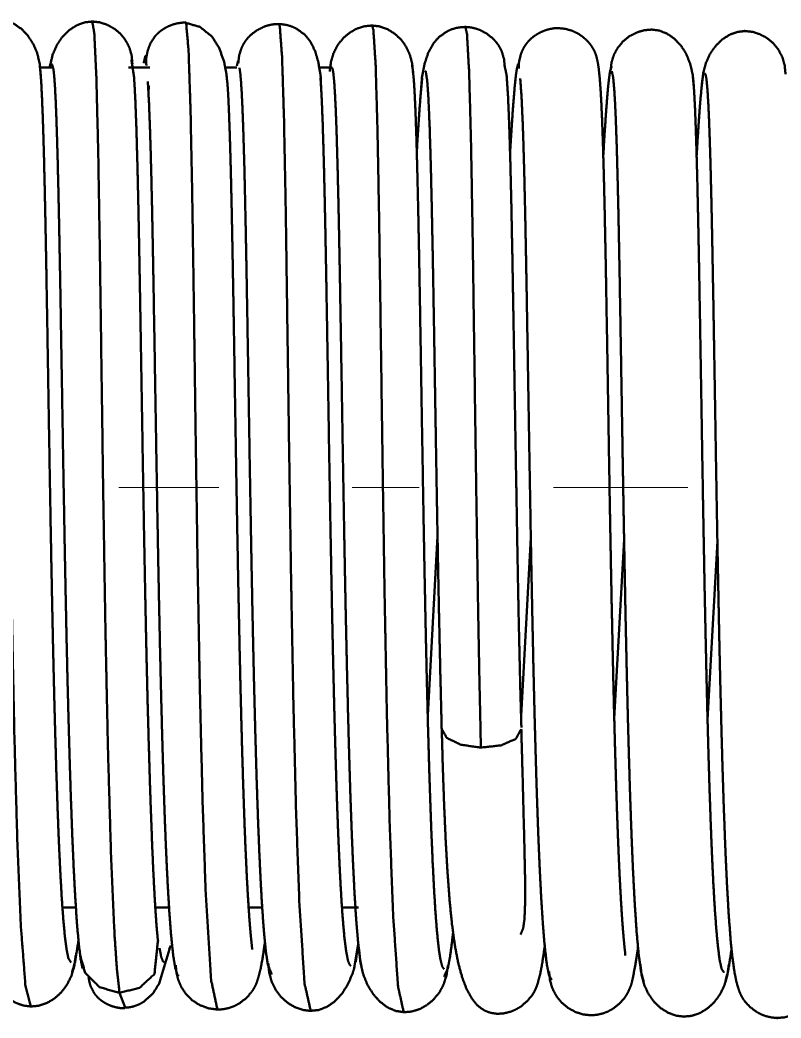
# Paper-space layout 'Layout1' of a CAD drawing. Header units: millimetres. Extents: x 0 to 420, y 0 to 297.
# Drawn here: x 193.05 to 198.76, y 237.73 to 245.21 of the extents above; entities that cross this region are included whole.
import ezdxf

# ---------------------------------------------------------------- set-up
doc = ezdxf.new("R2010")
doc.units = ezdxf.units.MM
doc.layers.add('170', color=7, linetype='Continuous', true_color=0xffffff)

psp = doc.layouts.get("Layout1")

# ---------------------------------------------------------------- linework, layer by layer
at = {"layer": '170', "color": 155, "linetype": 'Continuous', "lineweight": 50}
for p, q in [((193.2971, 244.8556), (193.2002, 244.8556)), ((193.2971, 244.8556), (193.2002, 244.8556)), ((194.0247, 244.8556), (193.8637, 244.8556)), ((194.0247, 244.8556), (193.8637, 244.8556)), ((194.6769, 244.8556), (194.5878, 244.8556)), ((194.6769, 244.8556), (194.5878, 244.8556)), ((195.3936, 244.8556), (195.2921, 244.8556)), ((195.3936, 244.8556), (195.2921, 244.8556)), ((195.3835, 244.8806), (195.3754, 244.8423)), ((194.0172, 244.7169), (194.015, 244.6616)), ((196.1833, 241.3407), (196.1093, 239.9981)), ((196.8094, 239.9928), (196.8832, 241.3296)), ((197.5087, 239.9716), (197.5829, 241.3146)), ((198.2088, 239.964), (198.2827, 241.3031)), ((193.3694, 238.5556), (193.4705, 238.5556)), ((193.3694, 238.5556), (193.4705, 238.5556)), ((194.0655, 238.5556), (194.1687, 238.5556)), ((194.0655, 238.5556), (194.1687, 238.5556)), ((194.7658, 238.5556), (194.8686, 238.5556)), ((194.7658, 238.5556), (194.8686, 238.5556)), ((195.4666, 238.5556), (195.591, 238.5556)), ((195.4666, 238.5556), (195.591, 238.5556)), ((194.1694, 238.245), (194.1822, 238.2691)), ((195.5573, 238.0994), (195.5884, 238.282)), ((195.5687, 238.1474), (195.5829, 238.2541)), ((193.7966, 237.9144), (193.8387, 237.8037))]:
    psp.add_line(p, q, dxfattribs=at)
at = {"layer": '170', "color": 193, "linetype": 'Continuous', "lineweight": 13}
for p, q in [((194.5412, 241.7056), (193.7912, 241.7056)), ((194.5412, 241.7056), (193.7912, 241.7056)), ((196.0454, 241.7056), (195.5412, 241.7056)), ((196.0454, 241.7056), (195.5412, 241.7056)), ((198.062, 241.7056), (197.0537, 241.7056)), ((198.062, 241.7056), (197.0537, 241.7056))]:
    psp.add_line(p, q, dxfattribs=at)
at = {"layer": '170', "color": 155, "linetype": 'Continuous', "lineweight": 50}
for points, knots in [([(193.2052, 244.7969), (193.1979, 244.8826), (193.1798, 244.9602), (193.15, 245.0317), (193.1101, 245.0933), (193.0612, 245.1438), (193.0067, 245.1806), (192.9484, 245.2032), (192.8863, 245.211)], [0, 0, 0.14893, 0.286873, 0.420994, 0.547855, 0.669622, 0.783444, 0.891757, 1, 1]), ([(193.1316, 237.8115), (193.0913, 237.9661), (193.0563, 238.4193), (193.0298, 239.0567), (193.0075, 239.8622), (192.989, 240.7783), (192.9737, 241.7461), (192.9482, 243.5706), (192.9357, 244.2966), (192.922, 244.8343), (192.9059, 245.1455), (192.8926, 245.211)], [0, 0, 0.021573, 0.082909, 0.16902, 0.277769, 0.401439, 0.532069, 0.778331, 0.876327, 0.94892, 0.990974, 1, 1]), ([(193.5976, 245.1998), (193.5354, 245.193), (193.4764, 245.1716), (193.4208, 245.1359), (193.3704, 245.0865), (193.3288, 245.0262), (193.2968, 244.9559), (193.2731, 244.8589)], [0, 0, 0.122256, 0.244758, 0.373631, 0.511351, 0.654402, 0.805207, 1, 1]), ([(193.8935, 244.8817), (193.8877, 244.9454), (193.871, 245.0041), (193.8426, 245.0587), (193.8042, 245.1066), (193.7568, 245.1462), (193.7038, 245.1753), (193.6471, 245.1933), (193.5865, 245.2)], [0, 0, 0.130373, 0.254843, 0.380243, 0.505364, 0.631187, 0.754552, 0.8758, 1, 1]), ([(193.7966, 237.9144), (193.7774, 238.0907), (193.7597, 238.3458), (193.7327, 238.9599), (193.7099, 239.7477), (193.691, 240.6533), (193.6753, 241.6186), (193.6495, 243.4616), (193.6372, 244.2076), (193.6236, 244.7707), (193.6078, 245.1108), (193.5923, 245.2)], [0, 0, 0.02433, 0.059406, 0.143715, 0.251818, 0.376052, 0.508473, 0.761293, 0.863629, 0.940882, 0.987579, 1, 1]), ([(194.2978, 245.1917), (194.2617, 245.1906), (194.2257, 245.1849), (194.1926, 245.1755), (194.1607, 245.1626), (194.1314, 245.1466), (194.1054, 245.1287), (194.0813, 245.1079), (194.0615, 245.0866), (194.0281, 245.0347), (194.0096, 244.9852), (193.9966, 244.9242), (193.9984, 244.8686)], [0, 0, 0.072288, 0.145203, 0.214056, 0.282889, 0.349628, 0.412729, 0.476451, 0.534749, 0.658106, 0.763957, 0.888764, 1, 1]), ([(194.7911, 238.2407), (194.7917, 238.2468), (194.7883, 238.2831), (194.7817, 238.3461), (194.7767, 238.4017), (194.7716, 238.467), (194.7654, 238.5558), (194.7592, 238.6572), (194.752, 238.7883), (194.745, 238.9346), (194.7376, 239.1112), (194.7305, 239.3032), (194.724, 239.4969), (194.7179, 239.7014), (194.7124, 239.8982), (194.7071, 240.1023), (194.6985, 240.4712), (194.6904, 240.8547), (194.6843, 241.1668), (194.6741, 241.7357), (194.6651, 242.2723), (194.6553, 242.8673), (194.6502, 243.1704), (194.6445, 243.4884), (194.6387, 243.7821), (194.6331, 244.0327), (194.6271, 244.2581), (194.6211, 244.4402), (194.6148, 244.5976), (194.6116, 244.663), (194.6072, 244.7285), (194.5982, 244.8116), (194.5813, 244.8979), (194.5445, 245.0011), (194.4897, 245.0881), (194.4006, 245.1584), (194.2862, 245.1919)], [0, 0, 0.000862, 0.006002, 0.014912, 0.022757, 0.031983, 0.044501, 0.058789, 0.077259, 0.097872, 0.12274, 0.149772, 0.177039, 0.205812, 0.233511, 0.262243, 0.314149, 0.368114, 0.412037, 0.492086, 0.56759, 0.651304, 0.693951, 0.738696, 0.780024, 0.815287, 0.847008, 0.872639, 0.894805, 0.904025, 0.913253, 0.925009, 0.937383, 0.952805, 0.967267, 0.983237, 1, 1]), ([(194.2927, 245.1917), (194.2973, 245.1824), (194.3148, 244.9823), (194.3295, 244.5443), (194.3424, 243.8996), (194.3546, 243.0851), (194.3673, 242.1608), (194.3816, 241.1925), (194.3986, 240.2451), (194.419, 239.3809), (194.4435, 238.6613), (194.4836, 238.014), (194.5314, 237.7885)], [0, 0, 0.001394, 0.028499, 0.087621, 0.17461, 0.284498, 0.409198, 0.539847, 0.667671, 0.784289, 0.881419, 0.968911, 1, 1]), ([(194.9973, 245.1807), (194.9676, 245.1801), (194.9383, 245.1765), (194.9093, 245.1699), (194.881, 245.1604), (194.8276, 245.1336), (194.7802, 245.0974), (194.7594, 245.0761), (194.741, 245.0528), (194.7252, 245.0277), (194.7121, 245.0012), (194.6943, 244.9452), (194.6877, 244.8852)], [0, 0, 0.062536, 0.124522, 0.187012, 0.249731, 0.375225, 0.500571, 0.562993, 0.625363, 0.687666, 0.749821, 0.873198, 1, 1]), ([(195.3106, 244.6751), (195.306, 244.7904), (195.2878, 244.8977), (195.265, 244.9768), (195.2281, 245.0507), (195.1865, 245.101), (195.1246, 245.1458), (195.0943, 245.1603), (195.0586, 245.1718), (195.0245, 245.1778), (194.9862, 245.1809)], [0, 0, 0.170952, 0.332256, 0.454159, 0.576548, 0.673247, 0.786474, 0.836275, 0.891765, 0.943071, 1, 1]), ([(194.9919, 245.1809), (194.9995, 245.1615), (195.0166, 244.9314), (195.031, 244.4662), (195.0438, 243.7989), (195.0688, 242.0348), (195.0833, 241.0652), (195.1007, 240.1249), (195.1216, 239.2752), (195.1467, 238.5766), (195.1856, 237.9823), (195.2317, 237.7785)], [0, 0, 0.002807, 0.033936, 0.096733, 0.186776, 0.424789, 0.555605, 0.682485, 0.797156, 0.891467, 0.971813, 1, 1]), ([(195.6976, 245.1698), (195.6361, 245.1642), (195.578, 245.1461), (195.5233, 245.1156), (195.4739, 245.0733), (195.4332, 245.0215), (195.4023, 244.9615), (195.3829, 244.8965), (195.3742, 244.825)], [0, 0, 0.117937, 0.234138, 0.353783, 0.478057, 0.603833, 0.732741, 0.862373, 1, 1]), ([(195.9995, 244.8108), (195.9929, 244.8839), (195.9754, 244.9507), (195.9462, 245.0125), (195.907, 245.0661), (195.8588, 245.1104), (195.805, 245.1428), (195.7474, 245.1627), (195.686, 245.1699)], [0, 0, 0.138995, 0.269572, 0.399015, 0.524791, 0.648715, 0.76764, 0.883088, 1, 1]), ([(195.6919, 245.1699), (195.7016, 245.1369), (195.7184, 244.8771), (195.7325, 244.385), (195.7452, 243.6958), (195.7703, 241.9082), (195.7851, 240.9384), (195.8029, 240.0061), (195.8243, 239.1717), (195.8499, 238.4947), (195.8865, 237.9623), (195.9293, 237.7687)], [0, 0, 0.004645, 0.039777, 0.106202, 0.199227, 0.440475, 0.571352, 0.697187, 0.809812, 0.901233, 0.973251, 1, 1]), ([(196.3972, 245.1587), (196.3589, 245.1567), (196.3245, 245.1515), (196.2886, 245.141), (196.2578, 245.1272), (196.1949, 245.0843), (196.1517, 245.0354), (196.1127, 244.9643), (196.0877, 244.8884), (196.0668, 244.7867), (196.0588, 244.6781)], [0, 0, 0.058203, 0.110857, 0.16758, 0.218757, 0.334361, 0.433235, 0.556217, 0.677333, 0.834821, 1, 1]), ([(196.6874, 244.854), (196.6826, 244.9143), (196.6663, 244.9708), (196.654, 244.9977), (196.6389, 245.0233), (196.6211, 245.0471), (196.6009, 245.069), (196.5546, 245.1067), (196.5019, 245.1351), (196.4738, 245.1454), (196.445, 245.1529), (196.4158, 245.1574), (196.386, 245.1589)], [0, 0, 0.126846, 0.250177, 0.312299, 0.374576, 0.436977, 0.499391, 0.624774, 0.750231, 0.812976, 0.875464, 0.937441, 1, 1]), ([(196.3917, 245.1588), (196.4037, 245.1086), (196.4201, 244.8194), (196.434, 244.3011), (196.4465, 243.5905), (196.4719, 241.781), (196.487, 240.8121), (196.4971, 240.2695), (196.5083, 239.7538)], [0, 0, 0.009547, 0.063123, 0.159, 0.290419, 0.625068, 0.804246, 0.904609, 1, 1]), ([(197.0971, 245.15), (197.061, 245.149), (197.025, 245.1432), (196.992, 245.1339), (196.9598, 245.1208), (196.9309, 245.1053), (196.9042, 245.0871), (196.8805, 245.067), (196.8598, 245.0454), (196.8418, 245.0221), (196.8274, 244.9985), (196.8155, 244.9732), (196.8066, 244.9485), (196.7942, 244.8948), (196.7936, 244.8462)], [0, 0, 0.074919, 0.150441, 0.221422, 0.293386, 0.361411, 0.428318, 0.492784, 0.55462, 0.615639, 0.672908, 0.730926, 0.785234, 0.899418, 1, 1]), ([(197.5916, 238.195), (197.5919, 238.203), (197.5903, 238.219), (197.5875, 238.2424), (197.5834, 238.2815), (197.5789, 238.3303), (197.5729, 238.4025), (197.5667, 238.4875), (197.5594, 238.604), (197.552, 238.7369), (197.5438, 238.91), (197.5358, 239.1028), (197.5279, 239.3197), (197.5205, 239.5532), (197.514, 239.7789), (197.5078, 240.0148), (197.5024, 240.2353), (197.4973, 240.4621), (197.4892, 240.8512), (197.4816, 241.2494), (197.4762, 241.5445), (197.4667, 242.1056), (197.4567, 242.7148), (197.4477, 243.2385), (197.4443, 243.4225), (197.4404, 243.6174), (197.4365, 243.8014), (197.4321, 243.9899), (197.4275, 244.1629), (197.4228, 244.318), (197.4178, 244.4574), (197.4117, 244.5938), (197.4048, 244.7105), (197.3987, 244.7872), (197.3915, 244.8526), (197.3854, 244.8923), (197.3771, 244.9294), (197.372, 244.9467), (197.3653, 244.9652), (197.3627, 244.9716), (197.3589, 244.9798), (197.3535, 244.9901), (197.3465, 245.0024), (197.3342, 245.0211), (197.3192, 245.0402), (197.2962, 245.0645), (197.27, 245.0867), (197.233, 245.111), (197.1926, 245.13), (197.1411, 245.1445), (197.0859, 245.1502)], [0, 0, 0.001111, 0.003377, 0.00667, 0.012192, 0.019068, 0.029215, 0.041173, 0.057532, 0.076205, 0.100503, 0.12755, 0.157988, 0.190751, 0.222405, 0.255495, 0.286421, 0.318229, 0.372799, 0.42864, 0.470024, 0.548719, 0.634145, 0.707588, 0.73339, 0.760724, 0.786531, 0.812962, 0.837227, 0.858992, 0.878545, 0.89769, 0.914091, 0.924876, 0.934102, 0.939731, 0.945055, 0.947591, 0.950351, 0.95132, 0.952586, 0.954215, 0.956199, 0.95934, 0.962743, 0.96743, 0.972248, 0.978456, 0.984713, 0.992223, 1, 1]), ([(197.797, 245.1393), (197.7364, 245.1344), (197.6792, 245.1182), (197.6254, 245.0907), (197.5769, 245.0527), (197.5372, 245.0062), (197.5073, 244.9527), (197.4888, 244.8948), (197.4813, 244.8317)], [0, 0, 0.124509, 0.245916, 0.369519, 0.495407, 0.620537, 0.745783, 0.870039, 1, 1]), ([(198.1052, 244.7114), (198.0977, 244.7997), (198.0796, 244.8798), (198.0497, 244.9536), (198.0097, 245.0173), (197.9607, 245.0696), (197.9061, 245.1079), (197.8477, 245.1313), (197.7855, 245.1395)], [0, 0, 0.150345, 0.289536, 0.424702, 0.552143, 0.673811, 0.786862, 0.89366, 1, 1]), ([(198.497, 245.1285), (198.4348, 245.1219), (198.3759, 245.101), (198.3205, 245.066), (198.2702, 245.0174), (198.2287, 244.9581), (198.1969, 244.8889), (198.1766, 244.8138), (198.1669, 244.7306)], [0, 0, 0.109569, 0.219058, 0.33401, 0.45647, 0.583436, 0.716835, 0.853266, 1, 1]), ([(198.7936, 244.8053), (198.7877, 244.8702), (198.7709, 244.9298), (198.7424, 244.9853), (198.7039, 245.0339), (198.6564, 245.0741), (198.6032, 245.1036), (198.5464, 245.1218), (198.4857, 245.1287)], [0, 0, 0.131436, 0.256664, 0.382564, 0.507773, 0.633354, 0.756191, 0.876713, 1, 1]), ([(193.9941, 244.9419), (193.9901, 244.939), (193.9779, 244.8878)], [0, 0, 0.08517, 1, 1]), ([(193.4332, 238.1419), (193.4136, 238.1731), (193.3999, 238.2388), (193.3867, 238.3399), (193.3743, 238.4734), (193.3626, 238.6399), (193.3517, 238.8356), (193.3414, 239.0598), (193.3318, 239.3065), (193.3228, 239.5752), (193.3144, 239.8589), (193.3065, 240.1587), (193.2992, 240.4668), (193.2924, 240.7852), (193.286, 241.1062), (193.28, 241.431), (193.269, 242.0717), (193.2589, 242.6844), (193.2494, 243.2481), (193.2448, 243.5047), (193.2401, 243.7446), (193.2354, 243.9631), (193.2306, 244.1624), (193.2257, 244.3387), (193.2206, 244.4942), (193.2155, 244.6255), (193.21, 244.7339), (193.2044, 244.8167), (193.1984, 244.8763)], [0, 0, 0.005465, 0.015413, 0.030536, 0.050402, 0.075145, 0.104198, 0.137475, 0.174073, 0.213917, 0.255996, 0.30045, 0.346139, 0.39335, 0.440936, 0.489096, 0.584085, 0.674918, 0.758497, 0.796532, 0.832104, 0.864499, 0.894045, 0.920195, 0.943256, 0.962734, 0.978822, 0.991123, 1, 1]), ([(193.2899, 244.8805), (193.3013, 244.8426), (193.307, 244.7883), (193.3125, 244.7106), (193.3179, 244.6071), (193.323, 244.481), (193.3281, 244.3292), (193.3329, 244.1562), (193.3377, 243.9581), (193.3425, 243.7402), (193.3472, 243.498), (193.352, 243.2384), (193.3618, 242.6603), (193.3723, 242.0238), (193.384, 241.3515), (193.3906, 241.0079), (193.3975, 240.6692), (193.405, 240.3313), (193.4132, 240.0058), (193.422, 239.6883), (193.4315, 239.3903), (193.4418, 239.109), (193.4528, 238.8547), (193.4648, 238.627), (193.4776, 238.4347), (193.4915, 238.2775), (193.5062, 238.16)], [0, 0, 0.00588, 0.013995, 0.025569, 0.040978, 0.059735, 0.082321, 0.108045, 0.137513, 0.169912, 0.205917, 0.244522, 0.330477, 0.4251, 0.525067, 0.57615, 0.626512, 0.67676, 0.725161, 0.772375, 0.816699, 0.858552, 0.896387, 0.930291, 0.958938, 0.982395, 1, 1]), ([(194.0867, 238.3009), (194.0856, 238.3071), (194.0844, 238.3145), (194.0773, 238.3837), (194.0697, 238.4858), (194.0624, 238.6016), (194.055, 238.7349), (194.0479, 238.8819), (194.0409, 239.0462), (194.0282, 239.3921), (194.0162, 239.7818), (194.0107, 239.9812), (194.0054, 240.1877), (193.9998, 240.4246), (193.9945, 240.6679), (193.9888, 240.9454), (193.9778, 241.5412), (193.9667, 242.1954), (193.9554, 242.8797), (193.9497, 243.2137), (193.9436, 243.5501), (193.9374, 243.8572), (193.9305, 244.151), (193.9233, 244.4028), (193.9152, 244.6212), (193.9063, 244.7815), (193.8858, 244.9127)], [0, 0, 0.000944, 0.002082, 0.012599, 0.028068, 0.045598, 0.065775, 0.088015, 0.112867, 0.165179, 0.224113, 0.254258, 0.285473, 0.321287, 0.358062, 0.400023, 0.490071, 0.588956, 0.692399, 0.742874, 0.793725, 0.840157, 0.884561, 0.92263, 0.955667, 0.979924, 1, 1]), ([(194.6902, 244.9063), (194.6855, 244.9009), (194.6771, 244.8661)], [0, 0, 0.166595, 1, 1]), ([(194.697, 244.8528), (194.7027, 244.8134), (194.7081, 244.7537), (194.7134, 244.6708), (194.7185, 244.5672), (194.7235, 244.4401), (194.7283, 244.2932), (194.7331, 244.1226), (194.7377, 243.9328), (194.7423, 243.7193), (194.7468, 243.4881), (194.7515, 243.2341), (194.7609, 242.6778), (194.7709, 242.0669), (194.782, 241.4205), (194.7881, 241.0927), (194.7946, 240.7609), (194.8016, 240.4362), (194.8092, 240.1137), (194.8173, 239.8048), (194.8261, 239.5058), (194.8355, 239.2274), (194.8458, 238.9678), (194.8567, 238.7366), (194.8686, 238.5329), (194.8812, 238.3636), (194.8948, 238.227), (194.9091, 238.1289), (194.9392, 238.0523)], [0, 0, 0.005838, 0.014639, 0.026836, 0.04207, 0.060742, 0.082324, 0.107382, 0.135254, 0.166604, 0.200547, 0.237847, 0.319528, 0.409221, 0.504144, 0.552268, 0.600993, 0.648679, 0.696042, 0.741408, 0.785311, 0.826215, 0.864354, 0.898335, 0.928293, 0.953213, 0.973377, 0.987923, 1, 1]), ([(195.3892, 244.8556), (195.3957, 244.8434), (195.4017, 244.8085), (195.4073, 244.7512), (195.4128, 244.6694), (195.418, 244.5655), (195.4231, 244.4369), (195.428, 244.2873), (195.4329, 244.1129), (195.4376, 243.9184), (195.4424, 243.6994), (195.447, 243.462), (195.4518, 243.2009), (195.4614, 242.6289), (195.4717, 242.0014), (195.4832, 241.3392), (195.4894, 241.0046), (195.4962, 240.6671), (195.5035, 240.3378), (195.5114, 240.0122), (195.5198, 239.7018), (195.5289, 239.4034), (195.5388, 239.1274), (195.5495, 238.8727), (195.5608, 238.6485), (195.5732, 238.4544), (195.5864, 238.2972), (195.6005, 238.1756), (195.6153, 238.0936)], [0, 0, 0.002033, 0.007264, 0.015774, 0.027887, 0.04324, 0.062253, 0.084369, 0.110143, 0.138884, 0.171233, 0.206313, 0.244881, 0.329395, 0.422102, 0.519925, 0.569358, 0.619233, 0.667888, 0.715993, 0.761853, 0.805962, 0.846759, 0.884416, 0.917566, 0.946302, 0.9696, 0.987681, 1, 1]), ([(196.2317, 238.0932), (196.2177, 238.1132), (196.2043, 238.1661), (196.1915, 238.2513), (196.1792, 238.3684), (196.1677, 238.5149), (196.1567, 238.691), (196.1464, 238.8942), (196.1366, 239.1232), (196.1275, 239.3738), (196.119, 239.6442), (196.1109, 239.9298), (196.1034, 240.2298), (196.0963, 240.5388), (196.0897, 240.8567), (196.0834, 241.1783), (196.0776, 241.5026), (196.0667, 242.1441), (196.0566, 242.7583), (196.0469, 243.3231), (196.0421, 243.5798), (196.0372, 243.8179), (196.0323, 244.0343), (196.0272, 244.229), (196.022, 244.3998), (196.0165, 244.5469), (196.0109, 244.6682), (196.0049, 244.7631), (195.9986, 244.8298), (195.992, 244.8695)], [0, 0, 0.00359, 0.011627, 0.024329, 0.041669, 0.063315, 0.089314, 0.119296, 0.153062, 0.190001, 0.229856, 0.271949, 0.316155, 0.361694, 0.408546, 0.455924, 0.503714, 0.598237, 0.688727, 0.771945, 0.809776, 0.844862, 0.876748, 0.905438, 0.930615, 0.952306, 0.970189, 0.984207, 0.994074, 1, 1]), ([(196.812, 239.9052), (196.8071, 240.0799), (196.8023, 240.261), (196.7925, 240.6968), (196.7836, 241.1536), (196.7673, 242.092), (196.7522, 243.0033), (196.7447, 243.4251), (196.7372, 243.8053), (196.7292, 244.1432), (196.7208, 244.4238), (196.7115, 244.6458), (196.7014, 244.7957), (196.6849, 244.8742)], [0, 0, 0.035151, 0.071598, 0.159263, 0.251147, 0.439898, 0.62322, 0.70805, 0.784529, 0.852515, 0.908971, 0.953667, 0.983875, 1, 1]), ([(196.7907, 244.8831), (196.7882, 244.8818), (196.7793, 244.8529), (196.7698, 244.7874), (196.7605, 244.6956), (196.7507, 244.575), (196.7412, 244.4396), (196.7313, 244.2817), (196.7269, 244.2059)], [0, 0, 0.004186, 0.048502, 0.145377, 0.280625, 0.458054, 0.656834, 0.888785, 1, 1]), ([(197.4894, 244.8614), (197.4779, 244.8297), (197.4706, 244.7809), (197.4629, 244.7105), (197.4547, 244.6166), (197.446, 244.5015), (197.4368, 244.362), (197.427, 244.2013), (197.4266, 244.1934)], [0, 0, 0.050292, 0.12366, 0.228901, 0.369085, 0.540851, 0.748782, 0.988236, 1, 1]), ([(196.0904, 244.8295), (196.0947, 244.8239), (196.1054, 244.7557), (196.1152, 244.6124), (196.124, 244.4014), (196.1323, 244.1269), (196.1399, 243.8023), (196.1474, 243.4283), (196.1546, 243.0194), (196.1694, 242.1244), (196.1773, 241.6569), (196.1855, 241.1951), (196.1944, 240.7398), (196.2039, 240.3091), (196.2141, 239.8925)], [0, 0, 0.001432, 0.015403, 0.044476, 0.087224, 0.142804, 0.208515, 0.28423, 0.367013, 0.548183, 0.64281, 0.736292, 0.828472, 0.915648, 1, 1]), ([(197.4904, 244.827), (197.5011, 244.7775), (197.5109, 244.6622), (197.5192, 244.4991), (197.5268, 244.2844), (197.5334, 244.051), (197.5397, 243.7814), (197.5451, 243.5135), (197.5505, 243.2226), (197.5599, 242.6684), (197.5682, 242.161), (197.5718, 241.9443), (197.5785, 241.55), (197.5845, 241.2183), (197.5912, 240.8649), (197.5952, 240.6689), (197.6003, 240.4303), (197.6057, 240.1967), (197.6124, 239.9267), (197.6196, 239.6673), (197.6283, 239.3823), (197.6377, 239.1175), (197.6491, 238.8449), (197.6613, 238.6061), (197.676, 238.3812), (197.6918, 238.2056), (197.7104, 238.0709), (197.7303, 237.9993)], [0, 0, 0.007402, 0.024329, 0.048212, 0.079634, 0.113799, 0.153242, 0.192435, 0.234999, 0.316074, 0.390291, 0.421997, 0.479682, 0.528212, 0.579918, 0.60859, 0.643501, 0.67767, 0.717182, 0.755141, 0.79684, 0.835599, 0.875502, 0.910485, 0.943455, 0.96924, 0.989129, 1, 1]), ([(198.3321, 238.0678), (198.3143, 238.0937), (198.3005, 238.1562), (198.2874, 238.2546), (198.275, 238.3851), (198.2632, 238.5477), (198.2521, 238.7384), (198.2417, 238.9579), (198.2321, 239.201), (198.223, 239.4671), (198.2146, 239.7493), (198.2067, 240.0478), (198.1994, 240.3551), (198.1925, 240.6728), (198.186, 240.9927), (198.18, 241.3169), (198.1743, 241.6378), (198.1638, 242.2673), (198.154, 242.8602), (198.1446, 243.3976), (198.14, 243.641), (198.1353, 243.8622), (198.1305, 244.0639), (198.1256, 244.2423), (198.1206, 244.3996), (198.1154, 244.5331), (198.11, 244.6442), (198.1044, 244.7306), (198.0986, 244.7946)], [0, 0, 0.00465, 0.014158, 0.028888, 0.048338, 0.07254, 0.100883, 0.133497, 0.169601, 0.209113, 0.251013, 0.295322, 0.340941, 0.388098, 0.435585, 0.483715, 0.531343, 0.62478, 0.712771, 0.792537, 0.828659, 0.861502, 0.891441, 0.917927, 0.941287, 0.961112, 0.97762, 0.990466, 1, 1]), ([(198.176, 244.8068), (198.1632, 244.7018), (198.1493, 244.5376), (198.1414, 244.424), (198.1331, 244.2937), (198.1271, 244.1934)], [0, 0, 0.171852, 0.439638, 0.624519, 0.836741, 1, 1]), ([(198.1889, 244.8098), (198.1938, 244.8032), (198.2012, 244.764), (198.2081, 244.6904), (198.2141, 244.5924), (198.2199, 244.4672), (198.225, 244.3287), (198.2298, 244.1691), (198.2342, 244.0053), (198.2384, 243.8253), (198.2421, 243.6485), (198.2458, 243.4598), (198.2521, 243.1149), (198.2584, 242.7448), (198.2682, 242.145), (198.2758, 241.6904), (198.2847, 241.19), (198.2903, 240.8981), (198.2961, 240.6099), (198.3033, 240.286), (198.311, 239.9726), (198.3203, 239.6345), (198.3303, 239.3177), (198.3423, 238.9968), (198.3554, 238.7121), (198.3684, 238.4892), (198.3831, 238.2991), (198.3964, 238.1717), (198.4122, 238.0625), (198.4263, 237.9934), (198.4453, 237.9311), (198.454, 237.9099), (198.4648, 237.8876), (198.4765, 237.8673), (198.4942, 237.8434), (198.5287, 237.8077), (198.5754, 237.7722), (198.6089, 237.754), (198.6452, 237.7399), (198.6889, 237.7297), (198.7355, 237.7255)], [0, 0, 0.00113, 0.006625, 0.016791, 0.030305, 0.04754, 0.066613, 0.088581, 0.111124, 0.135895, 0.160222, 0.186189, 0.233653, 0.284572, 0.367113, 0.429662, 0.498527, 0.538693, 0.578343, 0.622929, 0.666058, 0.712594, 0.756201, 0.800375, 0.839586, 0.870301, 0.896546, 0.914162, 0.929346, 0.939047, 0.948002, 0.951157, 0.95457, 0.957784, 0.961893, 0.968721, 0.976786, 0.982032, 0.987382, 0.993555, 1, 1]), ([(194.0093, 244.7495), (194.0182, 244.5855), (194.0265, 244.3666), (194.0307, 244.225), (194.0348, 244.0679), (194.0391, 243.8877), (194.0432, 243.6922), (194.0475, 243.4721), (194.0517, 243.2382), (194.0606, 242.7118), (194.0703, 242.1241), (194.0812, 241.4904), (194.0873, 241.1592), (194.0937, 240.831), (194.1008, 240.4959), (194.1084, 240.1708), (194.1168, 239.8467), (194.1258, 239.5399), (194.1358, 239.244), (194.1464, 238.9745), (194.1583, 238.7276), (194.1709, 238.516), (194.1848, 238.336), (194.1995, 238.1973), (194.2155, 238.0989), (194.2323, 238.0485), (194.2425, 238.0422)], [0, 0, 0.024431, 0.057029, 0.07811, 0.101483, 0.128313, 0.1574, 0.190162, 0.224971, 0.303301, 0.390762, 0.485066, 0.534355, 0.583193, 0.633064, 0.681451, 0.729693, 0.775367, 0.819417, 0.859551, 0.896326, 0.927867, 0.954738, 0.975479, 0.990318, 0.998225, 1, 1]), ([(195.5314, 238.1203), (195.5247, 238.1231), (195.5106, 238.1565), (195.4971, 238.2263), (195.4844, 238.3294), (195.4722, 238.4656), (195.4608, 238.6314), (195.45, 238.8275), (195.4399, 239.0494), (195.4305, 239.2965), (195.4217, 239.5623), (195.4134, 239.8466), (195.4057, 240.1424), (195.3985, 240.451), (195.3918, 240.7645), (195.3855, 241.0849), (195.3795, 241.4045), (195.3686, 242.0391), (195.3587, 242.6464), (195.3493, 243.2066), (195.3446, 243.4643), (195.34, 243.7016), (195.3353, 243.9209), (195.3306, 244.1179), (195.3257, 244.2949), (195.3208, 244.4489), (195.3156, 244.5814), (195.3103, 244.6895), (195.3047, 244.776)], [0, 0, 0.001078, 0.006518, 0.017174, 0.032752, 0.053258, 0.078181, 0.10764, 0.140951, 0.178027, 0.21791, 0.260566, 0.304946, 0.351237, 0.398257, 0.446314, 0.494258, 0.58944, 0.680514, 0.764538, 0.803199, 0.838789, 0.871679, 0.901233, 0.927793, 0.950896, 0.970775, 0.987007, 1, 1]), ([(196.0678, 244.774), (196.0543, 244.6291), (196.0397, 244.4256), (196.0275, 244.2278)], [0, 0, 0.265666, 0.638181, 1, 1]), ([(196.8034, 244.7725), (196.8126, 244.6449), (196.8213, 244.46), (196.8257, 244.3358), (196.8299, 244.1954), (196.8343, 244.0317), (196.8385, 243.8517), (196.8428, 243.6465), (196.8471, 243.426), (196.8515, 243.1805), (196.8607, 242.6412), (196.8705, 242.0403), (196.8817, 241.3939), (196.8878, 241.0635), (196.8945, 240.7236), (196.9017, 240.391), (196.9096, 240.0565), (196.9181, 239.7366), (196.9274, 239.4245), (196.9375, 239.1361), (196.9486, 238.8672), (196.9606, 238.6313), (196.9737, 238.4245), (196.9877, 238.2575), (197.0029, 238.1283), (197.019, 238.0461), (197.0397, 238.0128)], [0, 0, 0.018896, 0.046235, 0.064589, 0.085329, 0.109511, 0.136097, 0.16641, 0.19899, 0.235248, 0.314902, 0.403646, 0.499118, 0.547919, 0.598128, 0.647256, 0.696673, 0.743931, 0.790034, 0.832652, 0.8724, 0.907281, 0.93789, 0.962638, 0.981843, 0.99421, 1, 1]), ([(196.2141, 239.8964), (196.2508, 239.8268), (196.3596, 239.775), (196.5083, 239.7538)], [0, 0, 0.225249, 0.569935, 1, 1]), ([(196.2148, 239.8964), (196.2181, 239.7651), (196.2216, 239.6379), (196.2319, 239.3357), (196.2443, 239.057), (196.2575, 238.8219), (196.2736, 238.6059), (196.2913, 238.4288), (196.3132, 238.2693), (196.3375, 238.1421), (196.3678, 238.0299), (196.4004, 237.9448), (196.4401, 237.8723), (196.4809, 237.8215), (196.5307, 237.7839), (196.5799, 237.7648), (196.6365, 237.7563)], [0, 0, 0.057384, 0.11301, 0.245181, 0.367088, 0.470003, 0.564651, 0.642449, 0.712812, 0.769405, 0.8202, 0.860045, 0.896161, 0.924641, 0.951909, 0.974994, 1, 1]), ([(196.5083, 239.7538), (196.5083, 239.7538), (196.6583, 239.7705), (196.7704, 239.819), (196.8116, 239.8925)], [0, 0, 0.000116, 0.422484, 0.764128, 1, 1]), ([(196.8058, 238.352), (196.8257, 238.3998), (196.8344, 238.4604), (196.8389, 238.5398), (196.8405, 238.6604), (196.8391, 238.8069), (196.8348, 239.0112), (196.8209, 239.5505), (196.8115, 239.8914)], [0, 0, 0.033538, 0.07313, 0.124674, 0.202762, 0.297617, 0.429931, 0.779204, 1, 1]), ([(196.2311, 238.0341), (196.2609, 238.1002), (196.2766, 238.1858), (196.2926, 238.3047), (196.3001, 238.3694)], [0, 0, 0.210575, 0.463074, 0.811088, 1, 1]), ([(193.4409, 238.0698), (193.4629, 238.1449), (193.4855, 238.2848), (193.4893, 238.3138)], [0, 0, 0.313805, 0.882676, 1, 1]), ([(193.7966, 237.9144), (193.7966, 237.9144), (193.9467, 237.9521), (194.0589, 238.0557), (194.0846, 238.3009)], [0, 0, 0.000075, 0.279367, 0.555148, 1, 1]), ([(194.5254, 237.7887), (194.5733, 237.7915), (194.6188, 237.8009), (194.6568, 237.8148), (194.6923, 237.8334), (194.7419, 237.8702), (194.7805, 237.911), (194.7997, 237.9383), (194.8128, 237.9615), (194.8212, 237.9791), (194.8268, 237.9933), (194.8416, 238.04), (194.855, 238.0931), (194.8716, 238.181), (194.8861, 238.2827), (194.8884, 238.3007)], [0, 0, 0.068399, 0.134531, 0.192188, 0.249398, 0.337322, 0.417315, 0.464877, 0.502949, 0.530672, 0.552471, 0.622219, 0.700337, 0.827826, 0.974194, 1, 1]), ([(192.8053, 238.2067), (192.814, 238.1259), (192.8335, 238.0525), (192.8649, 237.9845), (192.9064, 237.9257), (192.957, 237.8772), (193.0131, 237.8416), (193.0732, 237.8196), (193.1371, 237.8114)], [0, 0, 0.14284, 0.276347, 0.407958, 0.534318, 0.657544, 0.774452, 0.886909, 1, 1]), ([(193.1255, 237.8116), (193.1895, 237.8175), (193.2501, 237.8374), (193.3072, 237.8708), (193.3592, 237.9174), (193.4022, 237.9744), (193.4356, 238.041), (193.4572, 238.1135), (193.4682, 238.1938)], [0, 0, 0.113284, 0.225911, 0.342726, 0.465836, 0.592039, 0.723447, 0.857033, 1, 1]), ([(193.5032, 238.1897), (193.5394, 238.0636), (193.6479, 237.9566), (193.7966, 237.9144)], [0, 0, 0.299486, 0.647351, 1, 1]), ([(193.5041, 238.1894), (193.5069, 238.1651), (193.5098, 238.1438), (193.5191, 238.0971)], [0, 0, 0.261005, 0.491585, 1, 1]), ([(193.8329, 237.8037), (193.8524, 237.8044), (193.8703, 237.8061), (193.8897, 237.8096), (193.907, 237.8141), (193.9457, 237.829), (193.9768, 237.8465), (194.0479, 237.9101), (194.0944, 237.9849), (194.1751, 238.2504)], [0, 0, 0.031774, 0.061098, 0.093182, 0.122421, 0.189946, 0.248271, 0.403808, 0.547415, 1, 1]), ([(194.1319, 238.1451), (194.1227, 238.1508), (194.1096, 238.185), (194.097, 238.25)], [0, 0, 0.095402, 0.417533, 1, 1]), ([(195.594, 238.242), (195.6039, 238.1443), (195.6246, 238.056), (195.6572, 237.9746), (195.6999, 237.9046), (195.7519, 237.8469), (195.8095, 237.8046), (195.871, 237.7783), (195.9363, 237.7684)], [0, 0, 0.153302, 0.294886, 0.431789, 0.55974, 0.68096, 0.792516, 0.896926, 1, 1]), ([(196.6241, 237.7565), (196.6789, 237.7604), (196.73, 237.7725), (196.7713, 237.7897), (196.8093, 237.8126), (196.8584, 237.8554), (196.8936, 237.8979), (196.9087, 237.9223), (196.9182, 237.9423), (196.9273, 237.9647), (196.9345, 237.9855), (196.9534, 238.057), (196.9695, 238.1424), (196.9869, 238.2612)], [0, 0, 0.078971, 0.154576, 0.218948, 0.282751, 0.376581, 0.455962, 0.497325, 0.529087, 0.564021, 0.595642, 0.702022, 0.827171, 1, 1]), ([(197.3248, 237.7461), (197.3755, 237.7493), (197.4232, 237.7599), (197.4625, 237.775), (197.499, 237.7954), (197.5483, 237.8345), (197.5852, 237.8755), (197.6014, 237.8995), (197.6129, 237.9205), (197.6365, 237.9764), (197.6477, 238.0224), (197.6663, 238.1202), (197.6861, 238.2455), (197.6878, 238.258)], [0, 0, 0.072334, 0.142102, 0.202009, 0.261689, 0.351328, 0.429888, 0.471293, 0.505374, 0.591843, 0.659336, 0.801126, 0.982037, 1, 1]), ([(198.3422, 238.0004), (198.3642, 238.0836), (198.3869, 238.2296), (198.389, 238.246)], [0, 0, 0.343626, 0.933736, 1, 1]), ([(194.2191, 238.1209), (194.2238, 238.0662), (194.2369, 238.0132), (194.2602, 237.9584), (194.2936, 237.9074), (194.3404, 237.8603), (194.3963, 237.8237), (194.4625, 237.7991), (194.5363, 237.7885)], [0, 0, 0.107849, 0.215231, 0.332341, 0.452186, 0.582946, 0.714329, 0.853198, 1, 1]), ([(194.9125, 238.1359), (194.9203, 238.0634), (194.939, 237.9973), (194.9695, 237.9358), (195.01, 237.8824), (195.0596, 237.8383), (195.1149, 237.8059), (195.1739, 237.7859), (195.2368, 237.7784)], [0, 0, 0.136606, 0.26551, 0.394103, 0.519802, 0.644327, 0.764454, 0.881355, 1, 1]), ([(195.9253, 237.7686), (195.9883, 237.7741), (196.048, 237.7924), (196.1043, 237.8233), (196.1553, 237.8662), (196.1975, 237.9188), (196.2298, 237.9798), (196.2505, 238.046), (196.2606, 238.119)], [0, 0, 0.118083, 0.234553, 0.354255, 0.478568, 0.604258, 0.733098, 0.862566, 1, 1]), ([(197.7054, 238.1274), (197.714, 238.0473), (197.7334, 237.9744), (197.7647, 237.9069), (197.8061, 237.8486), (197.8566, 237.8004), (197.9127, 237.7652), (197.9727, 237.7435), (198.0364, 237.7356)], [0, 0, 0.142456, 0.27572, 0.407127, 0.533501, 0.656772, 0.773849, 0.886547, 1, 1]), ([(198.0241, 237.7358), (198.0882, 237.7416), (198.149, 237.7617), (198.2064, 237.7959), (198.2585, 237.8435), (198.3018, 237.902), (198.3354, 237.9702), (198.3572, 238.0445), (198.3684, 238.1266)], [0, 0, 0.11201, 0.223405, 0.339519, 0.462357, 0.588919, 0.721118, 0.855748, 1, 1]), ([(195.2246, 237.7787), (195.2903, 237.7855), (195.3529, 237.8097), (195.4119, 237.8508), (195.4658, 237.9082), (195.5109, 237.979), (195.5462, 238.0621), (195.5596, 238.1071)], [0, 0, 0.130904, 0.263658, 0.406145, 0.562077, 0.728219, 0.906975, 1, 1]), ([(197.0199, 238.0742), (197.0266, 238.0085), (197.0444, 237.948), (197.0738, 237.8917), (197.1133, 237.8425), (197.1618, 237.8017), (197.2159, 237.7716), (197.2738, 237.753), (197.3356, 237.7459)], [0, 0, 0.131109, 0.256217, 0.382153, 0.507438, 0.633126, 0.756074, 0.876684, 1, 1]), ([(193.5644, 238.0289), (193.5649, 238.0257), (193.5773, 237.97), (193.6067, 237.9118), (193.6242, 237.8898), (193.6472, 237.8674), (193.659, 237.8578), (193.6722, 237.8484), (193.6855, 237.84), (193.7001, 237.8319), (193.7149, 237.8247), (193.7308, 237.8181), (193.7471, 237.8124), (193.7639, 237.8076), (193.7816, 237.8037), (193.7992, 237.8009), (193.8179, 237.7991), (193.8362, 237.7986)], [0, 0, 0.008285, 0.154288, 0.320895, 0.392817, 0.475, 0.51376, 0.555285, 0.595565, 0.638307, 0.680518, 0.724301, 0.768546, 0.813248, 0.85966, 0.905173, 0.953243, 1, 1]), ([(198.7247, 237.7257), (198.7858, 237.7305), (198.8432, 237.7464), (198.8974, 237.7733), (198.9462, 237.8107), (198.9862, 237.8565), (199.0164, 237.909), (199.0352, 237.966), (199.0429, 238.0279)], [0, 0, 0.125885, 0.248395, 0.372851, 0.499044, 0.624131, 0.748567, 0.871781, 1, 1])]:
    psp.add_open_spline(points, degree=1, knots=knots, dxfattribs=at)

doc.saveas('drawing.dxf')
